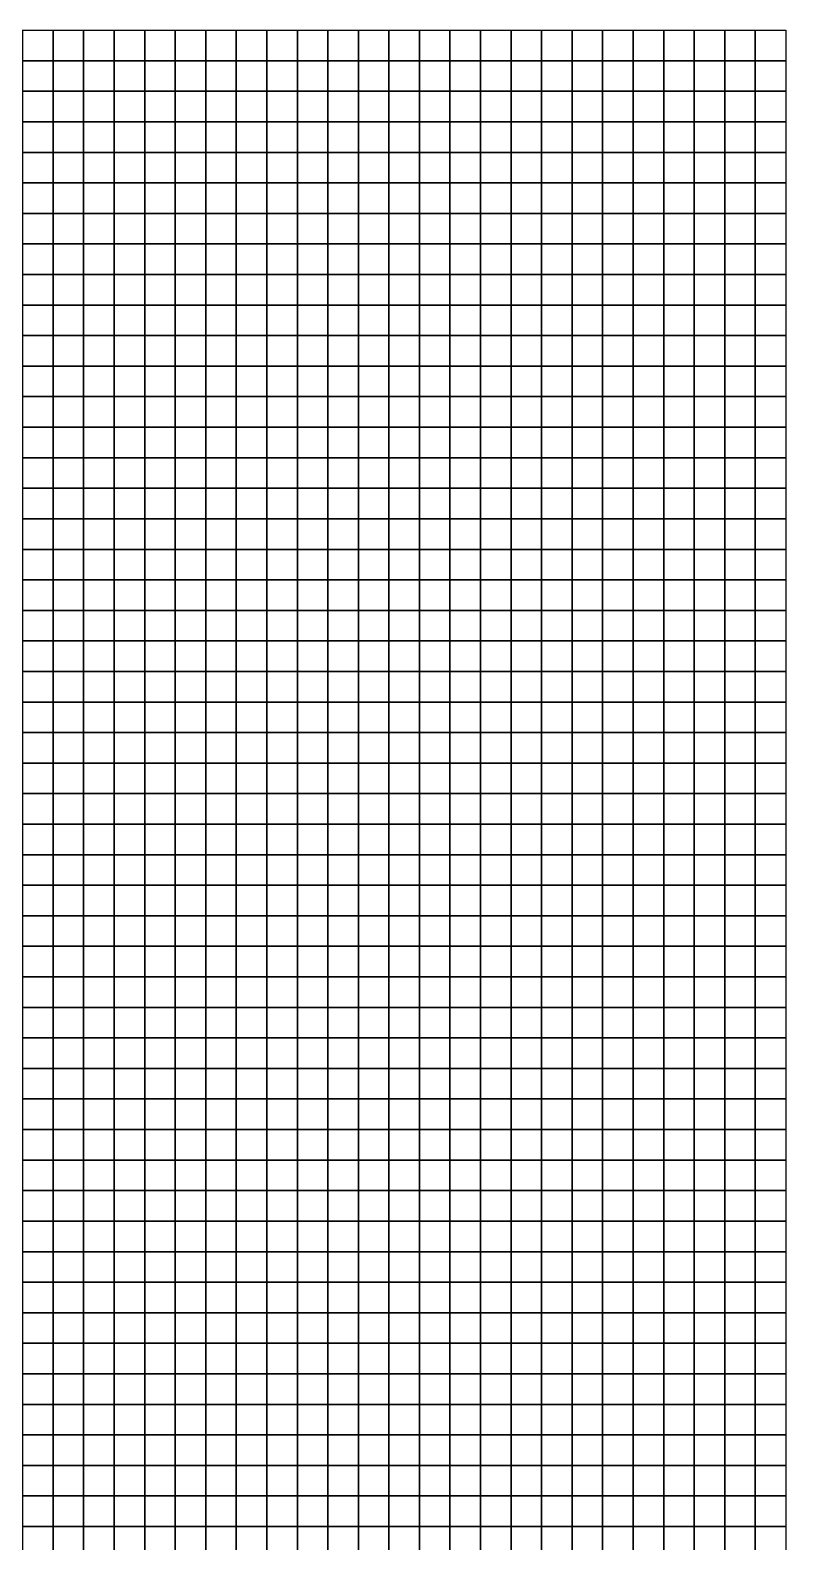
# Model space of a CAD drawing. Extents: x 0 to 99, y 0 to 99.
# Drawn here: x 74.25 to 99, y 49.5 to 99 of the extents above; entities that cross this region are included whole.
import ezdxf

# ---------------------------------------------------------------- set-up
doc = ezdxf.new("R2010")
doc.units = 0

msp = doc.modelspace()

# ---------------------------------------------------------------- meshes
mesh = msp.add_polymesh((9, 4))
for k, corner in enumerate([(72, 96, 3.725), (72, 97, 3.725), (72, 98, 3.725), (72, 99, 3.725), (73, 96, 3.725), (73, 97, 3.725), (73, 98, 3.725), (73, 99, 3.725), (74, 96, 3.922), (74, 97, 3.922), (74, 98, 3.922), (74, 99, 3.922), (75, 96, 4.118), (75, 97, 4.118), (75, 98, 4.118), (75, 99, 3.922), (76, 96, 4.118), (76, 97, 4.118), (76, 98, 4.118), (76, 99, 4.118), (77, 96, 4.314), (77, 97, 4.314), (77, 98, 4.118), (77, 99, 4.118), (78, 96, 4.706), (78, 97, 4.706), (78, 98, 4.314), (78, 99, 4.118), (79, 96, 5.098), (79, 97, 4.706), (79, 98, 4.51), (79, 99, 4.118), (80, 96, 5.294), (80, 97, 5.098), (80, 98, 4.706), (80, 99, 4.314)]):
    mesh.set_mesh_vertex(divmod(k, 4), corner)
mesh = msp.add_polymesh((9, 4))
for k, corner in enumerate([(80, 96, 5.294), (80, 97, 5.098), (80, 98, 4.706), (80, 99, 4.314), (81, 96, 5.686), (81, 97, 5.49), (81, 98, 5.098), (81, 99, 4.706), (82, 96, 5.882), (82, 97, 6.078), (82, 98, 5.882), (82, 99, 5.098), (83, 96, 6.667), (83, 97, 6.863), (83, 98, 6.667), (83, 99, 5.882), (84, 96, 7.451), (84, 97, 8.039), (84, 98, 7.843), (84, 99, 6.667), (85, 96, 8.627), (85, 97, 9.216), (85, 98, 9.02), (85, 99, 7.647), (86, 96, 10), (86, 97, 10.196), (86, 98, 9.804), (86, 99, 8.235), (87, 96, 10.784), (87, 97, 10.98), (87, 98, 10.392), (87, 99, 8.824), (88, 96, 11.373), (88, 97, 11.373), (88, 98, 10.98), (88, 99, 9.412)]):
    mesh.set_mesh_vertex(divmod(k, 4), corner)
mesh = msp.add_polymesh((9, 4))
for k, corner in enumerate([(88, 96, 11.373), (88, 97, 11.373), (88, 98, 10.98), (88, 99, 9.412), (89, 96, 11.765), (89, 97, 11.765), (89, 98, 11.373), (89, 99, 10.196), (90, 96, 12.157), (90, 97, 12.157), (90, 98, 11.765), (90, 99, 10.98), (91, 96, 12.549), (91, 97, 12.549), (91, 98, 12.157), (91, 99, 11.765), (92, 96, 12.941), (92, 97, 13.137), (92, 98, 12.941), (92, 99, 12.353), (93, 96, 13.333), (93, 97, 13.725), (93, 98, 13.529), (93, 99, 12.941), (94, 96, 13.529), (94, 97, 13.725), (94, 98, 13.725), (94, 99, 12.941), (95, 96, 13.725), (95, 97, 13.922), (95, 98, 13.725), (95, 99, 12.745), (96, 96, 13.725), (96, 97, 13.922), (96, 98, 13.725), (96, 99, 12.745)]):
    mesh.set_mesh_vertex(divmod(k, 4), corner)
mesh = msp.add_polymesh((4, 4))
for k, corner in enumerate([(96, 96, 13.725), (96, 97, 13.922), (96, 98, 13.725), (96, 99, 12.745), (97, 96, 13.725), (97, 97, 13.922), (97, 98, 13.529), (97, 99, 12.353), (98, 96, 13.922), (98, 97, 14.118), (98, 98, 13.333), (98, 99, 12.157), (99, 96, 14.118), (99, 97, 14.118), (99, 98, 13.333), (99, 99, 11.961)]):
    mesh.set_mesh_vertex(divmod(k, 4), corner)
mesh = msp.add_polymesh((9, 9))
for k, corner in enumerate([(72, 88, 3.137), (72, 89, 3.137), (72, 90, 3.137), (72, 91, 3.137), (72, 92, 3.333), (72, 93, 3.333), (72, 94, 3.529), (72, 95, 3.725), (72, 96, 3.725), (73, 88, 3.137), (73, 89, 3.137), (73, 90, 3.137), (73, 91, 3.333), (73, 92, 3.529), (73, 93, 3.725), (73, 94, 3.725), (73, 95, 3.725), (73, 96, 3.725), (74, 88, 3.137), (74, 89, 3.137), (74, 90, 3.333), (74, 91, 3.529), (74, 92, 3.725), (74, 93, 3.922), (74, 94, 3.922), (74, 95, 3.922), (74, 96, 3.922), (75, 88, 3.529), (75, 89, 3.529), (75, 90, 3.725), (75, 91, 3.725), (75, 92, 4.118), (75, 93, 4.314), (75, 94, 4.118), (75, 95, 4.118), (75, 96, 4.118), (76, 88, 3.922), (76, 89, 3.922), (76, 90, 4.118), (76, 91, 4.118), (76, 92, 4.51), (76, 93, 4.706), (76, 94, 4.51), (76, 95, 4.314), (76, 96, 4.118), (77, 88, 4.902), (77, 89, 4.706), (77, 90, 4.706), (77, 91, 4.902), (77, 92, 4.902), (77, 93, 4.902), (77, 94, 4.706), (77, 95, 4.51), (77, 96, 4.314), (78, 88, 5.882), (78, 89, 5.882), (78, 90, 5.686), (78, 91, 5.686), (78, 92, 5.49), (78, 93, 5.294), (78, 94, 5.098), (78, 95, 4.902), (78, 96, 4.706), (79, 88, 7.255), (79, 89, 7.059), (79, 90, 6.667), (79, 91, 6.471), (79, 92, 6.078), (79, 93, 5.686), (79, 94, 5.49), (79, 95, 5.294), (79, 96, 5.098), (80, 88, 8.431), (80, 89, 8.039), (80, 90, 7.647), (80, 91, 7.255), (80, 92, 6.667), (80, 93, 6.078), (80, 94, 5.882), (80, 95, 5.686), (80, 96, 5.294)]):
    mesh.set_mesh_vertex(divmod(k, 9), corner)
mesh = msp.add_polymesh((9, 9))
for k, corner in enumerate([(80, 88, 8.431), (80, 89, 8.039), (80, 90, 7.647), (80, 91, 7.255), (80, 92, 6.667), (80, 93, 6.078), (80, 94, 5.882), (80, 95, 5.686), (80, 96, 5.294), (81, 88, 9.412), (81, 89, 8.824), (81, 90, 8.235), (81, 91, 7.451), (81, 92, 6.667), (81, 93, 6.078), (81, 94, 6.078), (81, 95, 5.686), (81, 96, 5.686), (82, 88, 10.196), (82, 89, 9.216), (82, 90, 8.431), (82, 91, 7.647), (82, 92, 6.863), (82, 93, 6.275), (82, 94, 6.078), (82, 95, 5.882), (82, 96, 5.882), (83, 88, 10.784), (83, 89, 9.608), (83, 90, 8.627), (83, 91, 7.647), (83, 92, 7.059), (83, 93, 6.471), (83, 94, 6.275), (83, 95, 6.275), (83, 96, 6.667), (84, 88, 10.98), (84, 89, 10), (84, 90, 8.824), (84, 91, 7.843), (84, 92, 7.255), (84, 93, 6.667), (84, 94, 6.667), (84, 95, 7.059), (84, 96, 7.451), (85, 88, 11.176), (85, 89, 10.196), (85, 90, 9.02), (85, 91, 8.039), (85, 92, 7.255), (85, 93, 6.863), (85, 94, 7.451), (85, 95, 8.235), (85, 96, 8.627), (86, 88, 11.569), (86, 89, 10.392), (86, 90, 9.216), (86, 91, 8.235), (86, 92, 7.255), (86, 93, 7.255), (86, 94, 8.235), (86, 95, 9.216), (86, 96, 10), (87, 88, 11.373), (87, 89, 10.196), (87, 90, 9.216), (87, 91, 8.235), (87, 92, 7.451), (87, 93, 7.647), (87, 94, 8.824), (87, 95, 10.196), (87, 96, 10.784), (88, 88, 11.176), (88, 89, 10.196), (88, 90, 9.216), (88, 91, 8.235), (88, 92, 7.843), (88, 93, 8.235), (88, 94, 9.412), (88, 95, 10.784), (88, 96, 11.373)]):
    mesh.set_mesh_vertex(divmod(k, 9), corner)
mesh = msp.add_polymesh((9, 9))
for k, corner in enumerate([(88, 88, 11.176), (88, 89, 10.196), (88, 90, 9.216), (88, 91, 8.235), (88, 92, 7.843), (88, 93, 8.235), (88, 94, 9.412), (88, 95, 10.784), (88, 96, 11.373), (89, 88, 10.98), (89, 89, 9.804), (89, 90, 8.824), (89, 91, 8.431), (89, 92, 8.235), (89, 93, 8.627), (89, 94, 9.804), (89, 95, 11.176), (89, 96, 11.765), (90, 88, 10.98), (90, 89, 9.608), (90, 90, 8.627), (90, 91, 8.431), (90, 92, 8.431), (90, 93, 9.216), (90, 94, 10.392), (90, 95, 11.765), (90, 96, 12.157), (91, 88, 11.176), (91, 89, 9.804), (91, 90, 8.627), (91, 91, 8.627), (91, 92, 8.824), (91, 93, 9.608), (91, 94, 10.98), (91, 95, 12.157), (91, 96, 12.549), (92, 88, 11.373), (92, 89, 10.196), (92, 90, 9.02), (92, 91, 9.02), (92, 92, 9.216), (92, 93, 10.196), (92, 94, 11.373), (92, 95, 12.549), (92, 96, 12.941), (93, 88, 11.569), (93, 89, 10.392), (93, 90, 9.608), (93, 91, 9.412), (93, 92, 9.608), (93, 93, 10.392), (93, 94, 11.765), (93, 95, 12.745), (93, 96, 13.333), (94, 88, 12.157), (94, 89, 10.98), (94, 90, 10), (94, 91, 9.804), (94, 92, 9.804), (94, 93, 10.588), (94, 94, 11.765), (94, 95, 12.941), (94, 96, 13.529), (95, 88, 12.745), (95, 89, 11.569), (95, 90, 10.392), (95, 91, 10.196), (95, 92, 10.196), (95, 93, 10.784), (95, 94, 11.765), (95, 95, 12.941), (95, 96, 13.725), (96, 88, 13.333), (96, 89, 12.157), (96, 90, 10.98), (96, 91, 10.588), (96, 92, 10.588), (96, 93, 10.98), (96, 94, 11.961), (96, 95, 13.137), (96, 96, 13.725)]):
    mesh.set_mesh_vertex(divmod(k, 9), corner)
mesh = msp.add_polymesh((4, 9))
for k, corner in enumerate([(96, 88, 13.333), (96, 89, 12.157), (96, 90, 10.98), (96, 91, 10.588), (96, 92, 10.588), (96, 93, 10.98), (96, 94, 11.961), (96, 95, 13.137), (96, 96, 13.725), (97, 88, 13.725), (97, 89, 12.353), (97, 90, 11.373), (97, 91, 10.98), (97, 92, 10.784), (97, 93, 11.373), (97, 94, 12.157), (97, 95, 13.137), (97, 96, 13.725), (98, 88, 13.529), (98, 89, 12.549), (98, 90, 11.765), (98, 91, 11.373), (98, 92, 11.373), (98, 93, 11.765), (98, 94, 12.745), (98, 95, 13.725), (98, 96, 13.922), (99, 88, 13.333), (99, 89, 12.353), (99, 90, 11.765), (99, 91, 11.765), (99, 92, 11.765), (99, 93, 12.353), (99, 94, 13.137), (99, 95, 14.118), (99, 96, 14.118)]):
    mesh.set_mesh_vertex(divmod(k, 9), corner)
mesh = msp.add_polymesh((9, 9))
for k, corner in enumerate([(72, 80, 3.529), (72, 81, 3.137), (72, 82, 3.137), (72, 83, 3.137), (72, 84, 2.941), (72, 85, 2.745), (72, 86, 2.941), (72, 87, 3.137), (72, 88, 3.137), (73, 80, 3.725), (73, 81, 3.725), (73, 82, 3.529), (73, 83, 3.333), (73, 84, 3.137), (73, 85, 2.941), (73, 86, 2.941), (73, 87, 3.137), (73, 88, 3.137), (74, 80, 4.314), (74, 81, 4.118), (74, 82, 3.922), (74, 83, 3.725), (74, 84, 3.333), (74, 85, 3.137), (74, 86, 3.137), (74, 87, 3.137), (74, 88, 3.137), (75, 80, 5.098), (75, 81, 4.706), (75, 82, 4.51), (75, 83, 4.118), (75, 84, 3.725), (75, 85, 3.529), (75, 86, 3.333), (75, 87, 3.333), (75, 88, 3.529), (76, 80, 5.686), (76, 81, 5.49), (76, 82, 5.098), (76, 83, 4.706), (76, 84, 4.51), (76, 85, 4.118), (76, 86, 4.118), (76, 87, 3.922), (76, 88, 3.922), (77, 80, 6.667), (77, 81, 6.471), (77, 82, 6.078), (77, 83, 5.686), (77, 84, 5.49), (77, 85, 5.098), (77, 86, 5.098), (77, 87, 4.902), (77, 88, 4.902), (78, 80, 8.039), (78, 81, 7.647), (78, 82, 7.255), (78, 83, 6.863), (78, 84, 6.667), (78, 85, 6.275), (78, 86, 6.078), (78, 87, 6.078), (78, 88, 5.882), (79, 80, 9.216), (79, 81, 8.824), (79, 82, 8.431), (79, 83, 8.235), (79, 84, 7.843), (79, 85, 7.647), (79, 86, 7.451), (79, 87, 7.255), (79, 88, 7.255), (80, 80, 10.588), (80, 81, 10.196), (80, 82, 9.804), (80, 83, 9.608), (80, 84, 9.216), (80, 85, 8.824), (80, 86, 8.627), (80, 87, 8.627), (80, 88, 8.431)]):
    mesh.set_mesh_vertex(divmod(k, 9), corner)
mesh = msp.add_polymesh((9, 9))
for k, corner in enumerate([(80, 80, 10.588), (80, 81, 10.196), (80, 82, 9.804), (80, 83, 9.608), (80, 84, 9.216), (80, 85, 8.824), (80, 86, 8.627), (80, 87, 8.627), (80, 88, 8.431), (81, 80, 11.765), (81, 81, 11.373), (81, 82, 11.176), (81, 83, 10.784), (81, 84, 10.196), (81, 85, 10), (81, 86, 9.804), (81, 87, 9.608), (81, 88, 9.412), (82, 80, 12.549), (82, 81, 12.353), (82, 82, 11.961), (82, 83, 11.765), (82, 84, 11.176), (82, 85, 10.784), (82, 86, 10.784), (82, 87, 10.588), (82, 88, 10.196), (83, 80, 13.137), (83, 81, 12.941), (83, 82, 12.745), (83, 83, 12.157), (83, 84, 11.961), (83, 85, 11.765), (83, 86, 11.373), (83, 87, 11.176), (83, 88, 10.784), (84, 80, 14.118), (84, 81, 13.725), (84, 82, 13.137), (84, 83, 12.941), (84, 84, 12.745), (84, 85, 12.353), (84, 86, 11.961), (84, 87, 11.765), (84, 88, 10.98), (85, 80, 14.706), (85, 81, 14.51), (85, 82, 14.118), (85, 83, 13.725), (85, 84, 13.137), (85, 85, 12.745), (85, 86, 12.353), (85, 87, 12.157), (85, 88, 11.176), (86, 80, 15.294), (86, 81, 15.294), (86, 82, 14.902), (86, 83, 14.51), (86, 84, 13.725), (86, 85, 13.137), (86, 86, 12.745), (86, 87, 12.157), (86, 88, 11.569), (87, 80, 15.686), (87, 81, 15.686), (87, 82, 15.686), (87, 83, 15.098), (87, 84, 14.314), (87, 85, 13.529), (87, 86, 12.745), (87, 87, 12.157), (87, 88, 11.373), (88, 80, 16.078), (88, 81, 16.275), (88, 82, 16.078), (88, 83, 15.49), (88, 84, 14.51), (88, 85, 13.529), (88, 86, 12.745), (88, 87, 11.961), (88, 88, 11.176)]):
    mesh.set_mesh_vertex(divmod(k, 9), corner)
mesh = msp.add_polymesh((9, 9))
for k, corner in enumerate([(88, 80, 16.078), (88, 81, 16.275), (88, 82, 16.078), (88, 83, 15.49), (88, 84, 14.51), (88, 85, 13.529), (88, 86, 12.745), (88, 87, 11.961), (88, 88, 11.176), (89, 80, 16.471), (89, 81, 16.471), (89, 82, 16.275), (89, 83, 15.686), (89, 84, 14.51), (89, 85, 13.529), (89, 86, 12.745), (89, 87, 11.765), (89, 88, 10.98), (90, 80, 16.863), (90, 81, 16.667), (90, 82, 16.471), (90, 83, 15.686), (90, 84, 14.706), (90, 85, 13.725), (90, 86, 12.941), (90, 87, 12.157), (90, 88, 10.98), (91, 80, 17.451), (91, 81, 17.255), (91, 82, 16.863), (91, 83, 16.275), (91, 84, 15.294), (91, 85, 14.118), (91, 86, 13.333), (91, 87, 12.353), (91, 88, 11.176), (92, 80, 18.039), (92, 81, 17.647), (92, 82, 17.451), (92, 83, 16.667), (92, 84, 15.686), (92, 85, 14.706), (92, 86, 13.725), (92, 87, 12.549), (92, 88, 11.373), (93, 80, 18.627), (93, 81, 18.235), (93, 82, 18.039), (93, 83, 17.255), (93, 84, 16.275), (93, 85, 15.098), (93, 86, 13.922), (93, 87, 12.745), (93, 88, 11.569), (94, 80, 19.216), (94, 81, 18.824), (94, 82, 18.627), (94, 83, 17.647), (94, 84, 16.667), (94, 85, 15.686), (94, 86, 14.51), (94, 87, 13.137), (94, 88, 12.157), (95, 80, 19.804), (95, 81, 19.412), (95, 82, 19.02), (95, 83, 18.235), (95, 84, 17.255), (95, 85, 16.275), (95, 86, 15.098), (95, 87, 13.922), (95, 88, 12.745), (96, 80, 20.196), (96, 81, 19.804), (96, 82, 19.216), (96, 83, 18.627), (96, 84, 17.647), (96, 85, 16.667), (96, 86, 15.686), (96, 87, 14.51), (96, 88, 13.333)]):
    mesh.set_mesh_vertex(divmod(k, 9), corner)
mesh = msp.add_polymesh((4, 9))
for k, corner in enumerate([(96, 80, 20.196), (96, 81, 19.804), (96, 82, 19.216), (96, 83, 18.627), (96, 84, 17.647), (96, 85, 16.667), (96, 86, 15.686), (96, 87, 14.51), (96, 88, 13.333), (97, 80, 20.392), (97, 81, 19.804), (97, 82, 19.216), (97, 83, 18.431), (97, 84, 17.647), (97, 85, 16.667), (97, 86, 15.686), (97, 87, 14.706), (97, 88, 13.725), (98, 80, 20.392), (98, 81, 19.804), (98, 82, 18.824), (98, 83, 18.039), (98, 84, 17.059), (98, 85, 16.275), (98, 86, 15.294), (98, 87, 14.51), (98, 88, 13.529), (99, 80, 20.196), (99, 81, 19.216), (99, 82, 18.235), (99, 83, 17.255), (99, 84, 16.471), (99, 85, 15.686), (99, 86, 14.902), (99, 87, 14.118), (99, 88, 13.333)]):
    mesh.set_mesh_vertex(divmod(k, 9), corner)
mesh = msp.add_polymesh((9, 9))
for k, corner in enumerate([(72, 72, 4.314), (72, 73, 4.118), (72, 74, 4.314), (72, 75, 4.51), (72, 76, 4.706), (72, 77, 4.706), (72, 78, 4.314), (72, 79, 3.922), (72, 80, 3.529), (73, 72, 4.706), (73, 73, 4.706), (73, 74, 4.706), (73, 75, 5.098), (73, 76, 5.098), (73, 77, 4.902), (73, 78, 4.706), (73, 79, 4.118), (73, 80, 3.725), (74, 72, 5.098), (74, 73, 4.706), (74, 74, 5.098), (74, 75, 5.49), (74, 76, 5.49), (74, 77, 5.49), (74, 78, 5.098), (74, 79, 4.706), (74, 80, 4.314), (75, 72, 5.294), (75, 73, 5.098), (75, 74, 5.49), (75, 75, 5.882), (75, 76, 6.078), (75, 77, 6.078), (75, 78, 5.686), (75, 79, 5.49), (75, 80, 5.098), (76, 72, 5.686), (76, 73, 5.686), (76, 74, 6.078), (76, 75, 6.667), (76, 76, 6.667), (76, 77, 6.667), (76, 78, 6.471), (76, 79, 6.078), (76, 80, 5.686), (77, 72, 6.275), (77, 73, 6.471), (77, 74, 7.059), (77, 75, 7.647), (77, 76, 7.647), (77, 77, 7.647), (77, 78, 7.451), (77, 79, 7.255), (77, 80, 6.667), (78, 72, 6.863), (78, 73, 7.255), (78, 74, 8.235), (78, 75, 8.824), (78, 76, 9.02), (78, 77, 9.02), (78, 78, 8.627), (78, 79, 8.431), (78, 80, 8.039), (79, 72, 7.451), (79, 73, 8.235), (79, 74, 9.02), (79, 75, 9.804), (79, 76, 10.196), (79, 77, 10.196), (79, 78, 10), (79, 79, 9.608), (79, 80, 9.216), (80, 72, 8.039), (80, 73, 8.824), (80, 74, 9.608), (80, 75, 10.588), (80, 76, 10.784), (80, 77, 11.176), (80, 78, 11.176), (80, 79, 10.784), (80, 80, 10.588)]):
    mesh.set_mesh_vertex(divmod(k, 9), corner)
mesh = msp.add_polymesh((9, 9))
for k, corner in enumerate([(80, 72, 8.039), (80, 73, 8.824), (80, 74, 9.608), (80, 75, 10.588), (80, 76, 10.784), (80, 77, 11.176), (80, 78, 11.176), (80, 79, 10.784), (80, 80, 10.588), (81, 72, 8.627), (81, 73, 9.412), (81, 74, 10.392), (81, 75, 11.176), (81, 76, 11.569), (81, 77, 11.765), (81, 78, 11.961), (81, 79, 11.765), (81, 80, 11.765), (82, 72, 9.216), (82, 73, 10), (82, 74, 10.98), (82, 75, 11.765), (82, 76, 12.157), (82, 77, 12.549), (82, 78, 12.745), (82, 79, 12.745), (82, 80, 12.549), (83, 72, 9.804), (83, 73, 10.588), (83, 74, 11.176), (83, 75, 11.961), (83, 76, 12.549), (83, 77, 12.941), (83, 78, 13.137), (83, 79, 13.137), (83, 80, 13.137), (84, 72, 10.392), (84, 73, 10.98), (84, 74, 11.569), (84, 75, 12.157), (84, 76, 12.745), (84, 77, 13.137), (84, 78, 13.725), (84, 79, 13.922), (84, 80, 14.118), (85, 72, 10.784), (85, 73, 11.176), (85, 74, 11.765), (85, 75, 12.157), (85, 76, 12.745), (85, 77, 13.333), (85, 78, 13.922), (85, 79, 14.314), (85, 80, 14.706), (86, 72, 11.176), (86, 73, 11.569), (86, 74, 12.157), (86, 75, 12.549), (86, 76, 13.137), (86, 77, 13.529), (86, 78, 14.118), (86, 79, 14.706), (86, 80, 15.294), (87, 72, 11.569), (87, 73, 12.157), (87, 74, 12.745), (87, 75, 13.137), (87, 76, 13.529), (87, 77, 13.922), (87, 78, 14.314), (87, 79, 15.098), (87, 80, 15.686), (88, 72, 12.157), (88, 73, 12.745), (88, 74, 13.333), (88, 75, 13.922), (88, 76, 14.118), (88, 77, 14.51), (88, 78, 14.902), (88, 79, 15.49), (88, 80, 16.078)]):
    mesh.set_mesh_vertex(divmod(k, 9), corner)
mesh = msp.add_polymesh((9, 9))
for k, corner in enumerate([(88, 72, 12.157), (88, 73, 12.745), (88, 74, 13.333), (88, 75, 13.922), (88, 76, 14.118), (88, 77, 14.51), (88, 78, 14.902), (88, 79, 15.49), (88, 80, 16.078), (89, 72, 12.353), (89, 73, 13.137), (89, 74, 13.922), (89, 75, 14.706), (89, 76, 14.902), (89, 77, 15.294), (89, 78, 15.686), (89, 79, 16.078), (89, 80, 16.471), (90, 72, 12.745), (90, 73, 13.529), (90, 74, 14.314), (90, 75, 15.294), (90, 76, 15.686), (90, 77, 16.275), (90, 78, 16.471), (90, 79, 16.667), (90, 80, 16.863), (91, 72, 13.333), (91, 73, 13.922), (91, 74, 14.902), (91, 75, 15.686), (91, 76, 16.471), (91, 77, 16.863), (91, 78, 17.255), (91, 79, 17.255), (91, 80, 17.451), (92, 72, 13.922), (92, 73, 14.51), (92, 74, 15.49), (92, 75, 16.275), (92, 76, 17.059), (92, 77, 17.647), (92, 78, 17.843), (92, 79, 18.039), (92, 80, 18.039), (93, 72, 14.706), (93, 73, 15.294), (93, 74, 16.078), (93, 75, 16.863), (93, 76, 17.647), (93, 77, 18.235), (93, 78, 18.431), (93, 79, 18.627), (93, 80, 18.627), (94, 72, 15.098), (94, 73, 15.686), (94, 74, 16.667), (94, 75, 17.647), (94, 76, 18.235), (94, 77, 18.824), (94, 78, 19.216), (94, 79, 19.216), (94, 80, 19.216), (95, 72, 15.49), (95, 73, 16.275), (95, 74, 17.451), (95, 75, 18.431), (95, 76, 19.216), (95, 77, 19.608), (95, 78, 19.804), (95, 79, 19.804), (95, 80, 19.804), (96, 72, 15.882), (96, 73, 16.863), (96, 74, 18.039), (96, 75, 19.216), (96, 76, 19.804), (96, 77, 20.392), (96, 78, 20.588), (96, 79, 20.196), (96, 80, 20.196)]):
    mesh.set_mesh_vertex(divmod(k, 9), corner)
mesh = msp.add_polymesh((4, 9))
for k, corner in enumerate([(96, 72, 15.882), (96, 73, 16.863), (96, 74, 18.039), (96, 75, 19.216), (96, 76, 19.804), (96, 77, 20.392), (96, 78, 20.588), (96, 79, 20.196), (96, 80, 20.196), (97, 72, 16.667), (97, 73, 17.647), (97, 74, 18.824), (97, 75, 19.804), (97, 76, 20.588), (97, 77, 21.176), (97, 78, 21.176), (97, 79, 20.784), (97, 80, 20.392), (98, 72, 17.255), (98, 73, 18.235), (98, 74, 19.412), (98, 75, 20.588), (98, 76, 21.176), (98, 77, 21.569), (98, 78, 21.373), (98, 79, 20.98), (98, 80, 20.392), (99, 72, 18.039), (99, 73, 18.824), (99, 74, 20), (99, 75, 20.98), (99, 76, 21.373), (99, 77, 21.765), (99, 78, 21.569), (99, 79, 20.98), (99, 80, 20.196)]):
    mesh.set_mesh_vertex(divmod(k, 9), corner)
mesh = msp.add_polymesh((9, 9))
for k, corner in enumerate([(72, 64, 6.078), (72, 65, 6.078), (72, 66, 5.686), (72, 67, 5.294), (72, 68, 5.098), (72, 69, 5.098), (72, 70, 5.098), (72, 71, 4.706), (72, 72, 4.314), (73, 64, 6.667), (73, 65, 6.667), (73, 66, 6.275), (73, 67, 6.078), (73, 68, 5.882), (73, 69, 5.686), (73, 70, 5.686), (73, 71, 5.098), (73, 72, 4.706), (74, 64, 7.255), (74, 65, 7.255), (74, 66, 7.059), (74, 67, 6.667), (74, 68, 6.471), (74, 69, 6.275), (74, 70, 6.078), (74, 71, 5.686), (74, 72, 5.098), (75, 64, 8.039), (75, 65, 8.039), (75, 66, 7.647), (75, 67, 7.255), (75, 68, 7.059), (75, 69, 6.863), (75, 70, 6.667), (75, 71, 5.882), (75, 72, 5.294), (76, 64, 8.824), (76, 65, 8.627), (76, 66, 8.235), (76, 67, 7.647), (76, 68, 7.451), (76, 69, 7.255), (76, 70, 6.863), (76, 71, 6.275), (76, 72, 5.686), (77, 64, 9.608), (77, 65, 9.02), (77, 66, 8.431), (77, 67, 7.843), (77, 68, 7.451), (77, 69, 7.255), (77, 70, 6.863), (77, 71, 6.667), (77, 72, 6.275), (78, 64, 10.196), (78, 65, 9.412), (78, 66, 8.627), (78, 67, 8.039), (78, 68, 7.451), (78, 69, 7.059), (78, 70, 6.667), (78, 71, 6.667), (78, 72, 6.863), (79, 64, 10.784), (79, 65, 9.804), (79, 66, 9.02), (79, 67, 8.235), (79, 68, 7.647), (79, 69, 7.255), (79, 70, 6.667), (79, 71, 7.059), (79, 72, 7.451), (80, 64, 11.176), (80, 65, 10.196), (80, 66, 9.608), (80, 67, 8.824), (80, 68, 8.235), (80, 69, 7.255), (80, 70, 6.863), (80, 71, 7.255), (80, 72, 8.039)]):
    mesh.set_mesh_vertex(divmod(k, 9), corner)
mesh = msp.add_polymesh((9, 9))
for k, corner in enumerate([(80, 64, 11.176), (80, 65, 10.196), (80, 66, 9.608), (80, 67, 8.824), (80, 68, 8.235), (80, 69, 7.255), (80, 70, 6.863), (80, 71, 7.255), (80, 72, 8.039), (81, 64, 11.765), (81, 65, 10.784), (81, 66, 10.196), (81, 67, 9.608), (81, 68, 8.627), (81, 69, 7.647), (81, 70, 7.255), (81, 71, 7.647), (81, 72, 8.627), (82, 64, 12.157), (82, 65, 11.176), (82, 66, 10.588), (82, 67, 9.804), (82, 68, 9.216), (82, 69, 8.235), (82, 70, 7.843), (82, 71, 8.235), (82, 72, 9.216), (83, 64, 12.745), (83, 65, 11.765), (83, 66, 10.784), (83, 67, 10.196), (83, 68, 9.608), (83, 69, 9.02), (83, 70, 8.627), (83, 71, 9.216), (83, 72, 9.804), (84, 64, 13.137), (84, 65, 12.157), (84, 66, 11.176), (84, 67, 10.392), (84, 68, 9.804), (84, 69, 9.608), (84, 70, 9.412), (84, 71, 9.804), (84, 72, 10.392), (85, 64, 13.529), (85, 65, 12.745), (85, 66, 11.765), (85, 67, 10.98), (85, 68, 10.392), (85, 69, 10.196), (85, 70, 10), (85, 71, 10.196), (85, 72, 10.784), (86, 64, 13.725), (86, 65, 13.137), (86, 66, 12.549), (86, 67, 11.765), (86, 68, 11.176), (86, 69, 10.784), (86, 70, 10.392), (86, 71, 10.784), (86, 72, 11.176), (87, 64, 14.118), (87, 65, 13.725), (87, 66, 13.333), (87, 67, 12.941), (87, 68, 12.157), (87, 69, 11.373), (87, 70, 10.98), (87, 71, 11.176), (87, 72, 11.569), (88, 64, 15.294), (88, 65, 15.098), (88, 66, 14.902), (88, 67, 14.706), (88, 68, 13.725), (88, 69, 12.353), (88, 70, 11.569), (88, 71, 11.765), (88, 72, 12.157)]):
    mesh.set_mesh_vertex(divmod(k, 9), corner)
mesh = msp.add_polymesh((9, 9))
for k, corner in enumerate([(88, 64, 15.294), (88, 65, 15.098), (88, 66, 14.902), (88, 67, 14.706), (88, 68, 13.725), (88, 69, 12.353), (88, 70, 11.569), (88, 71, 11.765), (88, 72, 12.157), (89, 64, 16.863), (89, 65, 16.863), (89, 66, 16.863), (89, 67, 16.667), (89, 68, 15.294), (89, 69, 13.529), (89, 70, 12.157), (89, 71, 12.157), (89, 72, 12.353), (90, 64, 18.824), (90, 65, 19.216), (90, 66, 18.824), (90, 67, 18.235), (90, 68, 16.667), (90, 69, 14.51), (90, 70, 12.941), (90, 71, 12.745), (90, 72, 12.745), (91, 64, 20.588), (91, 65, 20.784), (91, 66, 20.196), (91, 67, 19.216), (91, 68, 17.451), (91, 69, 15.49), (91, 70, 13.922), (91, 71, 13.333), (91, 72, 13.333), (92, 64, 22.157), (92, 65, 22.157), (92, 66, 21.176), (92, 67, 20), (92, 68, 18.039), (92, 69, 16.078), (92, 70, 14.706), (92, 71, 14.118), (92, 72, 13.922), (93, 64, 23.529), (93, 65, 23.333), (93, 66, 22.157), (93, 67, 20.588), (93, 68, 18.627), (93, 69, 16.471), (93, 70, 15.098), (93, 71, 14.706), (93, 72, 14.706), (94, 64, 24.706), (94, 65, 24.51), (94, 66, 23.137), (94, 67, 21.176), (94, 68, 19.02), (94, 69, 16.863), (94, 70, 15.294), (94, 71, 15.098), (94, 72, 15.098), (95, 64, 25.686), (95, 65, 25.294), (95, 66, 23.725), (95, 67, 21.765), (95, 68, 19.412), (95, 69, 17.255), (95, 70, 15.686), (95, 71, 15.294), (95, 72, 15.49), (96, 64, 26.275), (96, 65, 25.686), (96, 66, 23.922), (96, 67, 21.961), (96, 68, 19.804), (96, 69, 17.647), (96, 70, 16.275), (96, 71, 15.882), (96, 72, 15.882)]):
    mesh.set_mesh_vertex(divmod(k, 9), corner)
mesh = msp.add_polymesh((4, 9))
for k, corner in enumerate([(96, 64, 26.275), (96, 65, 25.686), (96, 66, 23.922), (96, 67, 21.961), (96, 68, 19.804), (96, 69, 17.647), (96, 70, 16.275), (96, 71, 15.882), (96, 72, 15.882), (97, 64, 26.863), (97, 65, 25.686), (97, 66, 23.922), (97, 67, 21.961), (97, 68, 19.804), (97, 69, 17.843), (97, 70, 16.667), (97, 71, 16.275), (97, 72, 16.667), (98, 64, 27.647), (98, 65, 26.078), (98, 66, 24.118), (98, 67, 21.961), (98, 68, 19.804), (98, 69, 18.039), (98, 70, 16.863), (98, 71, 16.863), (98, 72, 17.255), (99, 64, 28.235), (99, 65, 26.275), (99, 66, 24.118), (99, 67, 21.765), (99, 68, 19.804), (99, 69, 18.235), (99, 70, 17.255), (99, 71, 17.451), (99, 72, 18.039)]):
    mesh.set_mesh_vertex(divmod(k, 9), corner)
mesh = msp.add_polymesh((9, 9))
for k, corner in enumerate([(72, 56, 9.02), (72, 57, 8.431), (72, 58, 8.039), (72, 59, 7.647), (72, 60, 7.255), (72, 61, 6.863), (72, 62, 6.667), (72, 63, 6.275), (72, 64, 6.078), (73, 56, 10.392), (73, 57, 9.608), (73, 58, 9.02), (73, 59, 8.235), (73, 60, 7.647), (73, 61, 7.255), (73, 62, 6.667), (73, 63, 6.667), (73, 64, 6.667), (74, 56, 11.765), (74, 57, 11.176), (74, 58, 10), (74, 59, 9.02), (74, 60, 8.039), (74, 61, 7.647), (74, 62, 7.255), (74, 63, 7.255), (74, 64, 7.255), (75, 56, 13.333), (75, 57, 12.549), (75, 58, 11.176), (75, 59, 9.804), (75, 60, 8.627), (75, 61, 8.235), (75, 62, 8.235), (75, 63, 8.039), (75, 64, 8.039), (76, 56, 14.706), (76, 57, 14.118), (76, 58, 12.745), (76, 59, 10.98), (76, 60, 9.608), (76, 61, 9.216), (76, 62, 9.216), (76, 63, 9.02), (76, 64, 8.824), (77, 56, 16.078), (77, 57, 15.294), (77, 58, 13.725), (77, 59, 11.961), (77, 60, 10.588), (77, 61, 10.392), (77, 62, 10.196), (77, 63, 10), (77, 64, 9.608), (78, 56, 17.255), (78, 57, 15.882), (78, 58, 14.314), (78, 59, 12.941), (78, 60, 11.765), (78, 61, 11.569), (78, 62, 11.176), (78, 63, 10.784), (78, 64, 10.196), (79, 56, 18.235), (79, 57, 16.471), (79, 58, 15.098), (79, 59, 13.922), (79, 60, 13.137), (79, 61, 12.745), (79, 62, 12.157), (79, 63, 11.569), (79, 64, 10.784), (80, 56, 19.216), (80, 57, 17.255), (80, 58, 16.078), (80, 59, 14.902), (80, 60, 14.118), (80, 61, 13.725), (80, 62, 13.137), (80, 63, 12.157), (80, 64, 11.176)]):
    mesh.set_mesh_vertex(divmod(k, 9), corner)
mesh = msp.add_polymesh((9, 9))
for k, corner in enumerate([(80, 56, 19.216), (80, 57, 17.255), (80, 58, 16.078), (80, 59, 14.902), (80, 60, 14.118), (80, 61, 13.725), (80, 62, 13.137), (80, 63, 12.157), (80, 64, 11.176), (81, 56, 20), (81, 57, 18.235), (81, 58, 16.863), (81, 59, 15.686), (81, 60, 14.902), (81, 61, 14.314), (81, 62, 13.725), (81, 63, 12.745), (81, 64, 11.765), (82, 56, 20.588), (82, 57, 18.627), (82, 58, 17.255), (82, 59, 16.275), (82, 60, 15.294), (82, 61, 14.706), (82, 62, 14.118), (82, 63, 13.137), (82, 64, 12.157), (83, 56, 20.784), (83, 57, 19.02), (83, 58, 17.647), (83, 59, 16.667), (83, 60, 15.686), (83, 61, 15.294), (83, 62, 14.51), (83, 63, 13.725), (83, 64, 12.745), (84, 56, 21.176), (84, 57, 19.608), (84, 58, 18.235), (84, 59, 17.059), (84, 60, 16.078), (84, 61, 15.294), (84, 62, 14.706), (84, 63, 13.922), (84, 64, 13.137), (85, 56, 21.961), (85, 57, 20.196), (85, 58, 18.824), (85, 59, 17.451), (85, 60, 16.275), (85, 61, 15.49), (85, 62, 14.902), (85, 63, 14.118), (85, 64, 13.529), (86, 56, 22.745), (86, 57, 21.176), (86, 58, 19.412), (86, 59, 17.843), (86, 60, 16.667), (86, 61, 15.686), (86, 62, 15.098), (86, 63, 14.314), (86, 64, 13.725), (87, 56, 23.725), (87, 57, 21.765), (87, 58, 20.196), (87, 59, 18.431), (87, 60, 17.255), (87, 61, 16.275), (87, 62, 15.49), (87, 63, 14.706), (87, 64, 14.118), (88, 56, 23.922), (88, 57, 22.157), (88, 58, 20.588), (88, 59, 19.02), (88, 60, 17.843), (88, 61, 17.059), (88, 62, 16.275), (88, 63, 15.686), (88, 64, 15.294)]):
    mesh.set_mesh_vertex(divmod(k, 9), corner)
mesh = msp.add_polymesh((9, 9))
for k, corner in enumerate([(88, 56, 23.922), (88, 57, 22.157), (88, 58, 20.588), (88, 59, 19.02), (88, 60, 17.843), (88, 61, 17.059), (88, 62, 16.275), (88, 63, 15.686), (88, 64, 15.294), (89, 56, 23.725), (89, 57, 22.157), (89, 58, 20.784), (89, 59, 19.608), (89, 60, 18.431), (89, 61, 17.647), (89, 62, 17.255), (89, 63, 17.059), (89, 64, 16.863), (90, 56, 23.529), (90, 57, 22.157), (90, 58, 20.98), (90, 59, 20), (90, 60, 19.216), (90, 61, 18.627), (90, 62, 18.235), (90, 63, 18.431), (90, 64, 18.824), (91, 56, 23.529), (91, 57, 22.157), (91, 58, 21.176), (91, 59, 20.588), (91, 60, 19.804), (91, 61, 19.608), (91, 62, 19.216), (91, 63, 19.804), (91, 64, 20.588), (92, 56, 24.118), (92, 57, 22.549), (92, 58, 21.765), (92, 59, 21.373), (92, 60, 21.176), (92, 61, 20.784), (92, 62, 20.784), (92, 63, 21.373), (92, 64, 22.157), (93, 56, 24.706), (93, 57, 23.137), (93, 58, 22.745), (93, 59, 22.549), (93, 60, 22.353), (93, 61, 22.157), (93, 62, 22.157), (93, 63, 22.745), (93, 64, 23.529), (94, 56, 25.49), (94, 57, 23.725), (94, 58, 23.725), (94, 59, 23.725), (94, 60, 23.725), (94, 61, 23.725), (94, 62, 23.725), (94, 63, 24.314), (94, 64, 24.706), (95, 56, 26.078), (95, 57, 24.706), (95, 58, 24.706), (95, 59, 25.098), (95, 60, 25.294), (95, 61, 25.098), (95, 62, 25.098), (95, 63, 25.294), (95, 64, 25.686), (96, 56, 26.863), (96, 57, 25.882), (96, 58, 26.275), (96, 59, 26.471), (96, 60, 26.667), (96, 61, 26.471), (96, 62, 26.275), (96, 63, 26.275), (96, 64, 26.275)]):
    mesh.set_mesh_vertex(divmod(k, 9), corner)
mesh = msp.add_polymesh((4, 9))
for k, corner in enumerate([(96, 56, 26.863), (96, 57, 25.882), (96, 58, 26.275), (96, 59, 26.471), (96, 60, 26.667), (96, 61, 26.471), (96, 62, 26.275), (96, 63, 26.275), (96, 64, 26.275), (97, 56, 27.647), (97, 57, 27.255), (97, 58, 27.647), (97, 59, 28.039), (97, 60, 28.235), (97, 61, 28.039), (97, 62, 27.843), (97, 63, 27.255), (97, 64, 26.863), (98, 56, 28.824), (98, 57, 28.627), (98, 58, 29.216), (98, 59, 29.804), (98, 60, 30), (98, 61, 29.804), (98, 62, 29.216), (98, 63, 28.627), (98, 64, 27.647), (99, 56, 30.392), (99, 57, 30.392), (99, 58, 30.98), (99, 59, 31.765), (99, 60, 31.765), (99, 61, 31.373), (99, 62, 30.784), (99, 63, 29.608), (99, 64, 28.235)]):
    mesh.set_mesh_vertex(divmod(k, 9), corner)
mesh = msp.add_polymesh((9, 9))
for k, corner in enumerate([(72, 48, 14.118), (72, 49, 13.333), (72, 50, 12.549), (72, 51, 11.569), (72, 52, 10.588), (72, 53, 10), (72, 54, 9.804), (72, 55, 9.608), (72, 56, 9.02), (73, 48, 15.294), (73, 49, 14.118), (73, 50, 13.137), (73, 51, 11.961), (73, 52, 10.98), (73, 53, 10.784), (73, 54, 10.98), (73, 55, 11.176), (73, 56, 10.392), (74, 48, 15.686), (74, 49, 14.706), (74, 50, 13.725), (74, 51, 12.549), (74, 52, 11.765), (74, 53, 11.765), (74, 54, 12.157), (74, 55, 12.549), (74, 56, 11.765), (75, 48, 15.882), (75, 49, 14.706), (75, 50, 13.725), (75, 51, 13.137), (75, 52, 12.745), (75, 53, 12.941), (75, 54, 13.725), (75, 55, 13.922), (75, 56, 13.333), (76, 48, 15.686), (76, 49, 14.706), (76, 50, 13.725), (76, 51, 13.725), (76, 52, 13.725), (76, 53, 14.314), (76, 54, 15.098), (76, 55, 15.294), (76, 56, 14.706), (77, 48, 15.686), (77, 49, 14.706), (77, 50, 14.118), (77, 51, 14.51), (77, 52, 15.098), (77, 53, 15.686), (77, 54, 16.471), (77, 55, 16.667), (77, 56, 16.078), (78, 48, 16.078), (78, 49, 15.49), (78, 50, 15.294), (78, 51, 15.882), (78, 52, 16.667), (78, 53, 17.255), (78, 54, 18.235), (78, 55, 18.235), (78, 56, 17.255), (79, 48, 16.667), (79, 49, 16.667), (79, 50, 17.059), (79, 51, 17.451), (79, 52, 18.039), (79, 53, 18.824), (79, 54, 19.608), (79, 55, 19.608), (79, 56, 18.235), (80, 48, 17.255), (80, 49, 17.843), (80, 50, 18.627), (80, 51, 19.216), (80, 52, 19.804), (80, 53, 20.392), (80, 54, 20.98), (80, 55, 20.784), (80, 56, 19.216)]):
    mesh.set_mesh_vertex(divmod(k, 9), corner)
mesh = msp.add_polymesh((9, 9))
for k, corner in enumerate([(80, 48, 17.255), (80, 49, 17.843), (80, 50, 18.627), (80, 51, 19.216), (80, 52, 19.804), (80, 53, 20.392), (80, 54, 20.98), (80, 55, 20.784), (80, 56, 19.216), (81, 48, 17.843), (81, 49, 19.02), (81, 50, 20), (81, 51, 20.784), (81, 52, 21.569), (81, 53, 21.961), (81, 54, 22.157), (81, 55, 21.765), (81, 56, 20), (82, 48, 18.824), (82, 49, 20.392), (82, 50, 21.569), (82, 51, 22.353), (82, 52, 23.137), (82, 53, 23.333), (82, 54, 23.137), (82, 55, 22.157), (82, 56, 20.588), (83, 48, 20.196), (83, 49, 21.765), (83, 50, 23.137), (83, 51, 23.725), (83, 52, 24.314), (83, 53, 24.118), (83, 54, 23.725), (83, 55, 22.745), (83, 56, 20.784), (84, 48, 21.765), (84, 49, 23.333), (84, 50, 24.314), (84, 51, 25.098), (84, 52, 25.294), (84, 53, 24.902), (84, 54, 24.118), (84, 55, 22.941), (84, 56, 21.176), (85, 48, 23.333), (85, 49, 24.706), (85, 50, 25.686), (85, 51, 26.275), (85, 52, 26.667), (85, 53, 25.882), (85, 54, 24.902), (85, 55, 23.529), (85, 56, 21.961), (86, 48, 24.902), (86, 49, 26.275), (86, 50, 27.059), (86, 51, 27.843), (86, 52, 28.039), (86, 53, 27.255), (86, 54, 26.078), (86, 55, 24.51), (86, 56, 22.745), (87, 48, 26.667), (87, 49, 27.843), (87, 50, 28.431), (87, 51, 29.02), (87, 52, 29.216), (87, 53, 28.235), (87, 54, 26.863), (87, 55, 25.294), (87, 56, 23.725), (88, 48, 28.039), (88, 49, 29.02), (88, 50, 29.412), (88, 51, 29.608), (88, 52, 29.412), (88, 53, 28.235), (88, 54, 27.059), (88, 55, 25.49), (88, 56, 23.922)]):
    mesh.set_mesh_vertex(divmod(k, 9), corner)
mesh = msp.add_polymesh((9, 9))
for k, corner in enumerate([(88, 48, 28.039), (88, 49, 29.02), (88, 50, 29.412), (88, 51, 29.608), (88, 52, 29.412), (88, 53, 28.235), (88, 54, 27.059), (88, 55, 25.49), (88, 56, 23.922), (89, 48, 29.412), (89, 49, 30), (89, 50, 30.196), (89, 51, 29.804), (89, 52, 29.412), (89, 53, 28.235), (89, 54, 26.863), (89, 55, 25.294), (89, 56, 23.725), (90, 48, 30.784), (90, 49, 31.176), (90, 50, 30.784), (90, 51, 30.196), (90, 52, 29.216), (90, 53, 27.843), (90, 54, 26.471), (90, 55, 24.902), (90, 56, 23.529), (91, 48, 32.353), (91, 49, 32.353), (91, 50, 31.765), (91, 51, 30.784), (91, 52, 29.608), (91, 53, 28.235), (91, 54, 26.667), (91, 55, 25.098), (91, 56, 23.529), (92, 48, 33.725), (92, 49, 33.725), (92, 50, 33.137), (92, 51, 31.765), (92, 52, 30.588), (92, 53, 29.02), (92, 54, 27.451), (92, 55, 25.686), (92, 56, 24.118), (93, 48, 34.902), (93, 49, 34.902), (93, 50, 34.314), (93, 51, 33.137), (93, 52, 31.765), (93, 53, 30.196), (93, 54, 28.431), (93, 55, 26.667), (93, 56, 24.706), (94, 48, 36.078), (94, 49, 35.882), (94, 50, 35.294), (94, 51, 33.922), (94, 52, 32.549), (94, 53, 30.784), (94, 54, 29.216), (94, 55, 27.255), (94, 56, 25.49), (95, 48, 37.059), (95, 49, 36.667), (95, 50, 35.686), (95, 51, 34.314), (95, 52, 32.745), (95, 53, 31.176), (95, 54, 29.412), (95, 55, 27.843), (95, 56, 26.078), (96, 48, 37.843), (96, 49, 36.863), (96, 50, 35.49), (96, 51, 34.118), (96, 52, 32.549), (96, 53, 30.98), (96, 54, 29.216), (96, 55, 27.843), (96, 56, 26.863)]):
    mesh.set_mesh_vertex(divmod(k, 9), corner)
mesh = msp.add_polymesh((4, 9))
for k, corner in enumerate([(96, 48, 37.843), (96, 49, 36.863), (96, 50, 35.49), (96, 51, 34.118), (96, 52, 32.549), (96, 53, 30.98), (96, 54, 29.216), (96, 55, 27.843), (96, 56, 26.863), (97, 48, 38.235), (97, 49, 36.863), (97, 50, 35.294), (97, 51, 33.529), (97, 52, 31.765), (97, 53, 30.588), (97, 54, 29.216), (97, 55, 28.235), (97, 56, 27.647), (98, 48, 38.824), (98, 49, 37.255), (98, 50, 35.294), (98, 51, 33.333), (98, 52, 31.765), (98, 53, 30.784), (98, 54, 29.804), (98, 55, 29.216), (98, 56, 28.824), (99, 48, 39.412), (99, 49, 37.647), (99, 50, 35.686), (99, 51, 33.725), (99, 52, 32.157), (99, 53, 31.373), (99, 54, 30.98), (99, 55, 30.588), (99, 56, 30.392)]):
    mesh.set_mesh_vertex(divmod(k, 9), corner)

doc.saveas('drawing.dxf')
